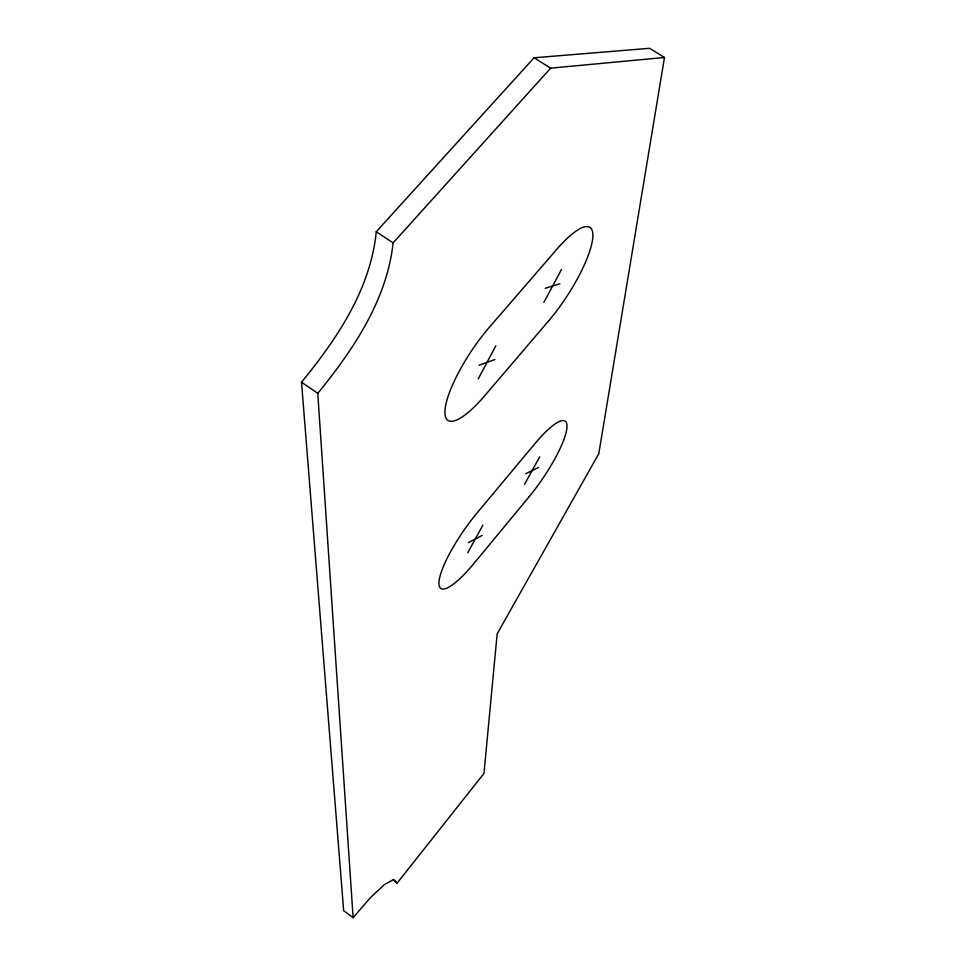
<?xml version="1.0" encoding="UTF-8"?>
<svg xmlns="http://www.w3.org/2000/svg" width="966" height="966" viewBox="0 0 966 966"><rect width="100%" height="100%" fill="white"/><g stroke="black" fill="none" stroke-linecap="round" stroke-linejoin="round"><path stroke-width="1.45" d="M397.159 883.105L393.862 879.434L384.408 884.566L370.111 897.969L353.133 917.7L343.667 910.648L301.525 382.222C337.074 338.776 370.654 289.027 376.245 231.731L534.077 57.779L649.587 48.3L664.475 57.489L598.799 453.682L497.164 633.829L483.978 773.392L397.159 883.105L392.57 879.724M664.475 57.489L550.644 68.163L393.126 242.877C386.895 300.124 353.254 349.74 317.766 393.343L353.133 917.7M478.267 378.841L495.848 345.768M543.798 302.467L561.524 269.429M467.761 552.733L482.843 525.238M524.526 484.328L539.716 456.833M468.365 542.65L482.094 535.454M525.649 473.751L538.473 467.52M479.088 365.245L494.858 359.509M545.295 288.279L559.857 283.75M534.077 57.779L550.644 68.163M376.245 231.731L393.126 242.877M301.525 382.222L317.766 393.343M529.211 496.609L473.63 563.83A60.266 13.971 -55.4 0 1 438.962 582.196A60.266 13.971 -55.4 0 1 476.999 513.055L535.128 443.418A59.481 13.572 -55.9 0 1 566.897 428.216A59.481 13.572 -55.9 0 1 529.211 496.609M548.773 320.712L484.811 395.637A70.095 18.765 -56.5 0 1 444.976 410.453A70.095 18.765 -56.5 0 1 489.364 327.257L556.694 249.409A69.238 18.088 -57.1 0 1 592.689 238.566A69.238 18.088 -57.1 0 1 548.773 320.712"/></g></svg>
